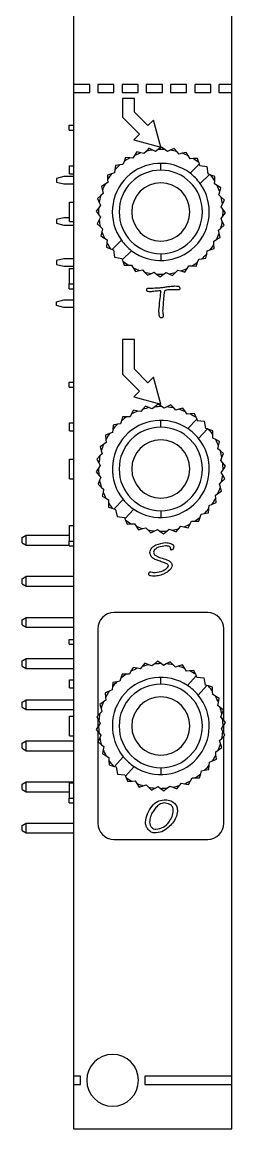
# Model space of a CAD drawing. Extents: x 399 to 630, y 430 to 560.
# Drawn here: x 515.1 to 528.1, y 431 to 499.4 of the extents above; entities that cross this region are included whole.
import ezdxf

# ---------------------------------------------------------------- set-up
doc = ezdxf.new("R2010")
doc.units = 0
doc.layers.get('0').update_dxf_attribs({"linetype": 'CONTINUOUS'})

msp = doc.modelspace()

# ---------------------------------------------------------------- linework, layer by layer
at = {"color": 7, "linetype": 'CONTINUOUS'}
for p, q in [((518.304, 556.278), (518.304, 495.528)), ((528.104, 495.528), (528.104, 556.278)), ((518.304, 495.528), (518.304, 495.028)), ((519.304, 495.528), (518.304, 495.528)), ((518.304, 495.028), (519.304, 495.028)), ((518.304, 495.028), (518.304, 434.278)), ((519.304, 495.028), (519.304, 495.528)), ((520.804, 495.528), (519.804, 495.528)), ((519.804, 495.528), (519.804, 495.028)), ((519.804, 495.028), (520.804, 495.028)), ((520.804, 495.028), (520.804, 495.528)), ((522.304, 495.528), (521.304, 495.528)), ((521.304, 495.528), (521.304, 495.028)), ((521.304, 495.028), (522.304, 495.028)), ((522.304, 495.028), (522.304, 495.528)), ((523.804, 495.528), (522.804, 495.528)), ((522.804, 495.528), (522.804, 495.028)), ((522.804, 495.028), (523.804, 495.028)), ((523.804, 495.028), (523.804, 495.528)), ((525.304, 495.528), (524.304, 495.528)), ((524.304, 495.528), (524.304, 495.028)), ((524.304, 495.028), (525.304, 495.028)), ((525.304, 495.028), (525.304, 495.528)), ((526.804, 495.528), (525.804, 495.528)), ((525.804, 495.528), (525.804, 495.028)), ((525.804, 495.028), (526.804, 495.028)), ((526.804, 495.028), (526.804, 495.528)), ((528.104, 495.528), (527.304, 495.528)), ((527.304, 495.528), (527.304, 495.028)), ((527.304, 495.028), (528.104, 495.028)), ((528.104, 495.028), (528.104, 495.528)), ((528.104, 434.278), (528.104, 495.028)), ((522.079, 494.658), (521.329, 494.658)), ((521.329, 494.658), (521.329, 493.503)), ((522.079, 493.813), (522.079, 494.658)), ((521.329, 493.503), (522.378, 492.453)), ((522.909, 492.984), (522.079, 493.813)), ((518.032, 492.708), (518.032, 493.008)), ((518.032, 493.008), (518.304, 493.008)), ((523.256, 493.331), (522.909, 492.984)), ((523.704, 491.658), (523.256, 493.331)), ((518.032, 492.708), (518.304, 492.708)), ((522.378, 492.453), (522.031, 492.106)), ((522.031, 492.106), (523.704, 491.658)), ((522.971, 491.59), (522.789, 491.398)), ((523.21, 491.476), (522.971, 491.59)), ((523.381, 491.394), (523.21, 491.476)), ((523.537, 491.504), (523.381, 491.394)), ((523.752, 491.658), (523.537, 491.504)), ((523.964, 491.499), (523.752, 491.658)), ((524.117, 491.385), (523.964, 491.499)), ((524.29, 491.463), (524.117, 491.385)), ((524.532, 491.571), (524.29, 491.463)), ((524.709, 491.375), (524.532, 491.571)), ((521.428, 490.763), (521.36, 490.585)), ((521.522, 491.01), (521.428, 490.763)), ((521.786, 490.996), (521.522, 491.01)), ((521.976, 490.986), (521.786, 490.996)), ((522.077, 491.147), (521.976, 490.986)), ((522.218, 491.372), (522.077, 491.147)), ((522.474, 491.306), (522.218, 491.372)), ((522.659, 491.259), (522.474, 491.306)), ((522.789, 491.398), (522.659, 491.259)), ((524.836, 491.233), (524.709, 491.375)), ((525.021, 491.276), (524.836, 491.233)), ((525.279, 491.335), (525.021, 491.276)), ((525.414, 491.107), (525.279, 491.335)), ((525.511, 490.944), (525.414, 491.107)), ((525.702, 490.949), (525.511, 490.944)), ((525.966, 490.957), (525.702, 490.949)), ((526.054, 490.707), (525.966, 490.957)), ((518.054, 490.008), (518.054, 490.508)), ((518.054, 490.508), (518.304, 490.508)), ((520.834, 490.072), (520.655, 490.008)), ((520.866, 490.259), (520.834, 490.072)), ((520.91, 490.52), (520.866, 490.259)), ((521.172, 490.558), (520.91, 490.52)), ((521.36, 490.585), (521.172, 490.558)), ((523.704, 490.238), (523.704, 490.658)), ((525.512, 490.052), (526.087, 490.613)), ((526.054, 490.707), (526.087, 490.613)), ((526.087, 490.613), (526.118, 490.528)), ((526.118, 490.528), (526.566, 490.452)), ((526.631, 490.002), (526.566, 490.452)), ((517.711, 489.841), (517.254, 489.727)), ((517.254, 489.727), (517.254, 489.499)), ((517.254, 489.499), (517.711, 489.384)), ((518.304, 489.841), (517.711, 489.841)), ((518.054, 490.008), (518.304, 490.008)), ((520.418, 489.465), (520.255, 489.368)), ((520.655, 490.008), (520.405, 489.92)), ((520.405, 489.92), (520.413, 489.656)), ((520.413, 489.656), (520.418, 489.465)), ((526.141, 489.408), (526.716, 489.969)), ((526.716, 489.969), (526.631, 490.002)), ((526.809, 489.934), (526.716, 489.969)), ((527.056, 489.84), (526.809, 489.934)), ((527.032, 489.386), (527.042, 489.576)), ((527.042, 489.576), (527.056, 489.84)), ((517.711, 489.384), (518.304, 489.384)), ((520.129, 488.79), (519.987, 488.662)), ((520.255, 489.368), (520.027, 489.233)), ((520.027, 489.233), (520.086, 488.975)), ((520.086, 488.975), (520.129, 488.79)), ((527.193, 489.285), (527.032, 489.386)), ((527.418, 489.144), (527.193, 489.285)), ((527.305, 488.703), (527.352, 488.888)), ((527.444, 488.573), (527.305, 488.703)), ((527.352, 488.888), (527.418, 489.144)), ((518.054, 487.058), (518.054, 488.258)), ((518.054, 488.258), (518.304, 488.258)), ((519.987, 488.662), (519.791, 488.485)), ((519.791, 488.485), (519.899, 488.244)), ((519.977, 488.07), (519.863, 487.918)), ((519.899, 488.244), (519.977, 488.07)), ((527.44, 487.98), (527.522, 488.152)), ((527.636, 488.391), (527.444, 488.573)), ((527.522, 488.152), (527.636, 488.391)), ((519.863, 487.918), (519.704, 487.706)), ((519.704, 487.706), (519.858, 487.49)), ((519.858, 487.49), (519.968, 487.335)), ((527.431, 487.245), (527.545, 487.398)), ((527.55, 487.825), (527.44, 487.98)), ((527.545, 487.398), (527.704, 487.61)), ((527.704, 487.61), (527.55, 487.825)), ((517.711, 487.301), (517.254, 487.187)), ((517.254, 487.187), (517.254, 486.959)), ((517.254, 486.959), (517.711, 486.844)), ((518.054, 487.301), (517.711, 487.301)), ((517.711, 486.844), (518.304, 486.844)), ((518.054, 487.058), (518.304, 487.058)), ((519.886, 487.164), (519.772, 486.925)), ((519.772, 486.925), (519.964, 486.743)), ((519.968, 487.335), (519.886, 487.164)), ((519.964, 486.743), (520.103, 486.613)), ((527.279, 486.526), (527.421, 486.653)), ((527.421, 486.653), (527.617, 486.83)), ((527.509, 487.072), (527.431, 487.245)), ((527.617, 486.83), (527.509, 487.072)), ((520.056, 486.428), (519.99, 486.172)), ((519.99, 486.172), (520.215, 486.031)), ((520.103, 486.613), (520.056, 486.428)), ((520.215, 486.031), (520.376, 485.93)), ((527.153, 485.948), (527.381, 486.083)), ((527.322, 486.341), (527.279, 486.526)), ((527.381, 486.083), (527.322, 486.341)), ((520.366, 485.74), (520.352, 485.476)), ((520.352, 485.476), (520.599, 485.382)), ((520.376, 485.93), (520.366, 485.74)), ((520.599, 485.382), (520.692, 485.346)), ((521.267, 485.908), (520.692, 485.346)), ((520.692, 485.346), (520.777, 485.314)), ((520.777, 485.314), (520.842, 484.864)), ((526.574, 485.244), (526.753, 485.308)), ((526.753, 485.308), (527.003, 485.396)), ((526.99, 485.85), (527.153, 485.948)), ((526.995, 485.66), (526.99, 485.85)), ((527.003, 485.396), (526.995, 485.66)), ((517.711, 484.761), (517.254, 484.647)), ((517.254, 484.647), (517.254, 484.419)), ((518.304, 484.761), (517.711, 484.761)), ((520.842, 484.864), (521.29, 484.788)), ((521.29, 484.788), (521.321, 484.702)), ((521.896, 485.264), (521.321, 484.702)), ((521.321, 484.702), (521.354, 484.609)), ((521.354, 484.609), (521.442, 484.359)), ((523.704, 485.078), (523.704, 484.658)), ((525.98, 484.553), (526.048, 484.731)), ((526.048, 484.731), (526.236, 484.758)), ((526.236, 484.758), (526.498, 484.796)), ((526.498, 484.796), (526.542, 485.057)), ((526.542, 485.057), (526.574, 485.244)), ((517.254, 484.419), (517.711, 484.304)), ((517.711, 484.304), (518.304, 484.304)), ((518.054, 483.208), (518.054, 484.158)), ((518.054, 484.158), (518.304, 484.158)), ((521.442, 484.359), (521.706, 484.367)), ((521.706, 484.367), (521.897, 484.372)), ((521.897, 484.372), (521.994, 484.209)), ((521.994, 484.209), (522.129, 483.981)), ((522.129, 483.981), (522.387, 484.04)), ((522.387, 484.04), (522.572, 484.083)), ((522.572, 484.083), (522.699, 483.941)), ((522.699, 483.941), (522.876, 483.744)), ((523.118, 483.853), (523.291, 483.931)), ((523.291, 483.931), (523.444, 483.817)), ((523.871, 483.812), (524.027, 483.922)), ((524.027, 483.922), (524.198, 483.84)), ((524.437, 483.726), (524.619, 483.918)), ((524.619, 483.918), (524.749, 484.057)), ((524.749, 484.057), (524.934, 484.01)), ((524.934, 484.01), (525.19, 483.944)), ((525.19, 483.944), (525.331, 484.168)), ((525.331, 484.168), (525.432, 484.33)), ((525.432, 484.33), (525.622, 484.32)), ((525.622, 484.32), (525.886, 484.305)), ((525.886, 484.305), (525.98, 484.553)), ((522.876, 483.744), (523.118, 483.853)), ((523.444, 483.817), (523.656, 483.658)), ((523.656, 483.658), (523.871, 483.812)), ((524.198, 483.84), (524.437, 483.726)), ((518.032, 482.908), (518.032, 483.208)), ((518.032, 483.208), (518.304, 483.208)), ((518.032, 482.908), (518.304, 482.908)), ((517.254, 482.107), (517.711, 482.221)), ((517.254, 481.879), (517.254, 482.107)), ((517.711, 481.764), (517.254, 481.879)), ((517.711, 482.221), (518.304, 482.221)), ((518.304, 481.764), (517.711, 481.764)), ((522.079, 479.783), (521.329, 479.783)), ((521.329, 479.783), (521.329, 477.628)), ((522.079, 477.938), (522.079, 479.783)), ((522.909, 477.109), (522.079, 477.938)), ((518.032, 477.133), (518.304, 477.133)), ((518.032, 476.833), (518.032, 477.133)), ((521.329, 477.628), (522.378, 476.578)), ((523.256, 477.456), (522.909, 477.109)), ((523.704, 475.783), (523.256, 477.456)), ((518.032, 476.833), (518.304, 476.833)), ((522.378, 476.578), (522.031, 476.231)), ((522.031, 476.231), (523.704, 475.783)), ((523.534, 475.779), (523.327, 475.614)), ((523.755, 475.633), (523.534, 475.779)), ((524.317, 475.736), (524.082, 475.614)), ((524.505, 475.549), (524.317, 475.736)), ((521.89, 475.179), (521.798, 475.012)), ((522.018, 475.41), (521.89, 475.179)), ((522.278, 475.359), (522.018, 475.41)), ((522.464, 475.322), (522.278, 475.359)), ((522.587, 475.467), (522.464, 475.322)), ((522.758, 475.669), (522.587, 475.467)), ((523.003, 475.568), (522.758, 475.669)), ((523.179, 475.496), (523.003, 475.568)), ((523.327, 475.614), (523.179, 475.496)), ((523.913, 475.527), (523.755, 475.633)), ((524.082, 475.614), (523.913, 475.527)), ((524.639, 475.414), (524.505, 475.549)), ((524.822, 475.467), (524.639, 475.414)), ((525.077, 475.54), (524.822, 475.467)), ((525.224, 475.32), (525.077, 475.54)), ((525.33, 475.162), (525.224, 475.32)), ((525.52, 475.178), (525.33, 475.162)), ((525.783, 475.2), (525.52, 475.178)), ((525.885, 474.956), (525.783, 475.2)), ((518.054, 474.133), (518.054, 474.633)), ((518.054, 474.633), (518.304, 474.633)), ((520.758, 474.489), (520.728, 474.226)), ((521.018, 474.541), (520.758, 474.489)), ((521.204, 474.578), (521.018, 474.541)), ((521.262, 474.759), (521.204, 474.578)), ((521.343, 475.012), (521.262, 474.759)), ((521.607, 475.012), (521.343, 475.012)), ((521.798, 475.012), (521.607, 475.012)), ((523.704, 474.363), (523.704, 474.783)), ((525.379, 474.272), (525.923, 474.864)), ((525.885, 474.956), (525.923, 474.864)), ((525.923, 474.864), (525.958, 474.78)), ((525.958, 474.78), (526.41, 474.729)), ((526.499, 474.283), (526.41, 474.729)), ((518.054, 474.133), (518.304, 474.133)), ((520.531, 473.964), (520.287, 473.862)), ((520.287, 473.862), (520.309, 473.598)), ((520.707, 474.037), (520.531, 473.964)), ((520.728, 474.226), (520.707, 474.037)), ((526.042, 473.663), (526.586, 474.255)), ((526.586, 474.255), (526.499, 474.283)), ((526.681, 474.225), (526.586, 474.255)), ((526.933, 474.144), (526.681, 474.225)), ((526.933, 473.88), (526.933, 474.144)), ((526.933, 473.689), (526.933, 473.88)), ((527.1, 473.597), (526.933, 473.689)), ((520.167, 473.303), (519.947, 473.156)), ((519.947, 473.156), (520.02, 472.901)), ((520.325, 473.409), (520.167, 473.303)), ((520.309, 473.598), (520.325, 473.409)), ((527.331, 473.469), (527.1, 473.597)), ((527.243, 473.023), (527.28, 473.209)), ((527.388, 472.9), (527.243, 473.023)), ((527.28, 473.209), (527.331, 473.469)), ((518.054, 471.183), (518.054, 472.383)), ((518.054, 472.383), (518.304, 472.383)), ((519.938, 472.584), (519.751, 472.396)), ((519.751, 472.396), (519.873, 472.161)), ((520.073, 472.718), (519.938, 472.584)), ((520.02, 472.901), (520.073, 472.718)), ((527.591, 472.729), (527.388, 472.9)), ((527.417, 472.308), (527.49, 472.484)), ((527.536, 472.16), (527.417, 472.308)), ((527.49, 472.484), (527.591, 472.729)), ((519.854, 471.834), (519.708, 471.613)), ((519.96, 471.992), (519.854, 471.834)), ((519.873, 472.161), (519.96, 471.992)), ((527.448, 471.574), (527.554, 471.732)), ((527.7, 471.953), (527.536, 472.16)), ((527.554, 471.732), (527.7, 471.953)), ((518.054, 471.183), (518.304, 471.183)), ((519.708, 471.613), (519.872, 471.406)), ((519.918, 471.082), (519.817, 470.837)), ((519.872, 471.406), (519.991, 471.257)), ((519.991, 471.257), (519.918, 471.082)), ((527.335, 470.847), (527.47, 470.982)), ((527.535, 471.405), (527.448, 471.574)), ((527.47, 470.982), (527.657, 471.17)), ((527.657, 471.17), (527.535, 471.405)), ((519.817, 470.837), (520.02, 470.666)), ((520.02, 470.666), (520.165, 470.543)), ((520.128, 470.356), (520.077, 470.097)), ((520.165, 470.543), (520.128, 470.356)), ((527.083, 470.157), (527.241, 470.263)), ((527.241, 470.263), (527.461, 470.41)), ((527.388, 470.665), (527.335, 470.847)), ((527.461, 470.41), (527.388, 470.665)), ((520.077, 470.097), (520.308, 469.969)), ((520.308, 469.969), (520.475, 469.877)), ((520.475, 469.877), (520.475, 469.686)), ((520.475, 469.686), (520.475, 469.422)), ((521.366, 469.903), (520.822, 469.311)), ((526.701, 469.529), (526.877, 469.602)), ((526.877, 469.602), (527.121, 469.704)), ((527.099, 469.967), (527.083, 470.157)), ((527.121, 469.704), (527.099, 469.967)), ((520.475, 469.422), (520.727, 469.341)), ((520.727, 469.341), (520.822, 469.311)), ((520.822, 469.311), (520.909, 469.283)), ((520.909, 469.283), (520.998, 468.837)), ((522.029, 469.294), (521.485, 468.702)), ((523.704, 469.203), (523.704, 468.783)), ((526.146, 468.806), (526.204, 468.988)), ((526.204, 468.988), (526.39, 469.025)), ((526.39, 469.025), (526.65, 469.077)), ((526.65, 469.077), (526.68, 469.34)), ((526.68, 469.34), (526.701, 469.529)), ((518.054, 468.283), (518.304, 468.283)), ((518.054, 467.333), (518.054, 468.283)), ((520.998, 468.837), (521.45, 468.786)), ((521.45, 468.786), (521.485, 468.702)), ((521.485, 468.702), (521.523, 468.61)), ((521.523, 468.61), (521.625, 468.366)), ((521.625, 468.366), (521.888, 468.388)), ((521.888, 468.388), (522.078, 468.404)), ((522.078, 468.404), (522.184, 468.246)), ((522.184, 468.246), (522.331, 468.026)), ((524.821, 468.098), (524.944, 468.244)), ((524.944, 468.244), (525.13, 468.207)), ((525.13, 468.207), (525.39, 468.156)), ((525.39, 468.156), (525.518, 468.387)), ((525.518, 468.387), (525.61, 468.554)), ((525.61, 468.554), (525.801, 468.554)), ((525.801, 468.554), (526.065, 468.554)), ((526.065, 468.554), (526.146, 468.806)), ((515.119, 467.546), (515.373, 467.693)), ((515.119, 467.23), (515.119, 467.546)), ((515.373, 467.083), (515.373, 467.693)), ((515.373, 467.693), (518.054, 467.693)), ((522.331, 468.026), (522.586, 468.099)), ((522.586, 468.099), (522.769, 468.151)), ((522.769, 468.151), (522.903, 468.017)), ((522.903, 468.017), (523.091, 467.83)), ((523.091, 467.83), (523.326, 467.952)), ((523.326, 467.952), (523.495, 468.039)), ((523.495, 468.039), (523.653, 467.933)), ((523.653, 467.933), (523.874, 467.786)), ((523.874, 467.786), (524.081, 467.951)), ((524.081, 467.951), (524.229, 468.07)), ((524.229, 468.07), (524.405, 467.997)), ((524.405, 467.997), (524.65, 467.896)), ((524.65, 467.896), (524.821, 468.098)), ((515.119, 467.23), (515.373, 467.083)), ((515.373, 467.083), (518.032, 467.083)), ((518.032, 467.033), (518.032, 467.333)), ((518.032, 467.333), (518.304, 467.333)), ((518.032, 467.033), (518.304, 467.033)), ((515.119, 465.006), (515.373, 465.153)), ((515.119, 464.69), (515.119, 465.006)), ((515.373, 464.543), (515.373, 465.153)), ((515.373, 465.153), (518.304, 465.153)), ((515.119, 464.69), (515.373, 464.543)), ((515.373, 464.543), (518.304, 464.543)), ((526.604, 462.908), (520.804, 462.908)), ((515.119, 462.466), (515.373, 462.613)), ((515.119, 462.15), (515.119, 462.466)), ((515.119, 462.15), (515.373, 462.003)), ((515.373, 462.003), (515.373, 462.613)), ((515.373, 462.613), (518.304, 462.613)), ((515.373, 462.003), (518.304, 462.003)), ((519.804, 461.908), (519.804, 456.543)), ((527.604, 456.233), (527.604, 461.908)), ((518.032, 461.258), (518.304, 461.258)), ((518.032, 460.958), (518.032, 461.258)), ((518.032, 460.958), (518.304, 460.958)), ((515.119, 459.926), (515.373, 460.073)), ((515.373, 459.463), (515.373, 460.073)), ((515.373, 460.073), (518.304, 460.073)), ((515.119, 459.61), (515.119, 459.926)), ((515.119, 459.61), (515.373, 459.463)), ((515.373, 459.463), (518.304, 459.463)), ((521.983, 459.519), (521.857, 459.286)), ((522.243, 459.47), (521.983, 459.519)), ((522.43, 459.435), (522.243, 459.47)), ((522.551, 459.581), (522.43, 459.435)), ((522.72, 459.785), (522.551, 459.581)), ((522.966, 459.686), (522.72, 459.785)), ((523.142, 459.616), (522.966, 459.686)), ((523.29, 459.736), (523.142, 459.616)), ((523.496, 459.902), (523.29, 459.736)), ((523.717, 459.758), (523.496, 459.902)), ((523.877, 459.654), (523.717, 459.758)), ((524.045, 459.743), (523.877, 459.654)), ((524.279, 459.866), (524.045, 459.743)), ((524.468, 459.681), (524.279, 459.866)), ((524.604, 459.548), (524.468, 459.681)), ((524.786, 459.603), (524.604, 459.548)), ((525.04, 459.678), (524.786, 459.603)), ((525.19, 459.46), (525.04, 459.678)), ((525.297, 459.303), (525.19, 459.46)), ((525.486, 459.32), (525.297, 459.303)), ((525.75, 459.345), (525.486, 459.32)), ((525.854, 459.102), (525.75, 459.345)), ((518.054, 458.758), (518.304, 458.758)), ((518.054, 458.258), (518.054, 458.758)), ((520.991, 458.64), (520.732, 458.585)), ((521.177, 458.679), (520.991, 458.64)), ((521.233, 458.861), (521.177, 458.679)), ((521.311, 459.113), (521.233, 458.861)), ((521.576, 459.116), (521.311, 459.113)), ((521.766, 459.118), (521.576, 459.116)), ((521.857, 459.286), (521.766, 459.118)), ((523.704, 458.488), (523.704, 458.908)), ((525.355, 458.413), (525.893, 459.01)), ((525.854, 459.102), (525.893, 459.01)), ((525.893, 459.01), (525.929, 458.927)), ((525.929, 458.927), (526.381, 458.88)), ((526.475, 458.435), (526.381, 458.88)), ((518.054, 458.258), (518.304, 458.258)), ((520.51, 458.058), (520.267, 457.954)), ((520.267, 457.954), (520.291, 457.69)), ((520.685, 458.133), (520.51, 458.058)), ((520.705, 458.322), (520.685, 458.133)), ((520.732, 458.585), (520.705, 458.322)), ((526.024, 457.81), (526.562, 458.408)), ((526.562, 458.408), (526.475, 458.435)), ((526.657, 458.379), (526.562, 458.408)), ((526.91, 458.3), (526.657, 458.379)), ((526.912, 458.036), (526.91, 458.3)), ((526.915, 457.846), (526.912, 458.036)), ((515.119, 457.386), (515.373, 457.533)), ((515.119, 457.07), (515.119, 457.386)), ((515.373, 456.923), (515.373, 457.533)), ((515.373, 457.533), (518.304, 457.533)), ((520.152, 457.393), (519.934, 457.244)), ((520.309, 457.501), (520.152, 457.393)), ((520.291, 457.69), (520.309, 457.501)), ((527.082, 457.755), (526.915, 457.846)), ((527.315, 457.629), (527.082, 457.755)), ((527.231, 457.182), (527.266, 457.369)), ((527.266, 457.369), (527.315, 457.629)), ((515.119, 457.07), (515.373, 456.923)), ((515.373, 456.923), (518.304, 456.923)), ((519.931, 456.672), (519.746, 456.483)), ((520.064, 456.808), (519.931, 456.672)), ((519.934, 457.244), (520.009, 456.99)), ((520.009, 456.99), (520.064, 456.808)), ((527.377, 457.061), (527.231, 457.182)), ((527.581, 456.892), (527.377, 457.061)), ((527.412, 456.469), (527.483, 456.646)), ((527.483, 456.646), (527.581, 456.892)), ((518.054, 455.308), (518.054, 456.508)), ((518.054, 456.508), (518.304, 456.508)), ((519.854, 455.921), (519.709, 455.699)), ((519.746, 456.483), (519.869, 456.249)), ((519.804, 456.372), (519.804, 455.844)), ((519.958, 456.08), (519.854, 455.921)), ((519.869, 456.249), (519.958, 456.08)), ((527.532, 456.322), (527.412, 456.469)), ((527.45, 455.735), (527.554, 455.895)), ((527.699, 456.116), (527.532, 456.322)), ((527.554, 455.895), (527.699, 456.116)), ((527.604, 455.444), (527.604, 455.971)), ((518.054, 455.308), (518.304, 455.308)), ((519.709, 455.699), (519.876, 455.494)), ((519.804, 455.583), (519.804, 449.908)), ((519.876, 455.494), (519.996, 455.346)), ((519.996, 455.346), (519.925, 455.17)), ((527.539, 455.567), (527.45, 455.735)), ((527.477, 455.144), (527.662, 455.333)), ((527.662, 455.333), (527.539, 455.567)), ((527.604, 449.908), (527.604, 455.273)), ((515.119, 454.846), (515.373, 454.993)), ((515.119, 454.53), (515.119, 454.846)), ((515.119, 454.53), (515.373, 454.383)), ((515.373, 454.383), (515.373, 454.993)), ((515.373, 454.993), (518.304, 454.993)), ((519.925, 455.17), (519.827, 454.924)), ((519.827, 454.924), (520.031, 454.755)), ((520.031, 454.755), (520.177, 454.634)), ((520.177, 454.634), (520.142, 454.447)), ((527.256, 454.422), (527.474, 454.572)), ((527.344, 455.008), (527.477, 455.144)), ((527.399, 454.825), (527.344, 455.008)), ((527.474, 454.572), (527.399, 454.825)), ((515.373, 454.383), (518.304, 454.383)), ((520.142, 454.447), (520.093, 454.187)), ((520.093, 454.187), (520.326, 454.061)), ((520.326, 454.061), (520.493, 453.97)), ((520.493, 453.97), (520.496, 453.78)), ((521.384, 454.005), (520.846, 453.408)), ((526.898, 453.758), (527.141, 453.862)), ((527.099, 454.315), (527.256, 454.422)), ((527.117, 454.125), (527.099, 454.315)), ((527.141, 453.862), (527.117, 454.125)), ((520.496, 453.78), (520.498, 453.515)), ((520.498, 453.515), (520.751, 453.437)), ((520.751, 453.437), (520.846, 453.408)), ((520.846, 453.408), (520.933, 453.381)), ((520.933, 453.381), (521.027, 452.936)), ((522.053, 453.403), (521.515, 452.806)), ((523.704, 453.328), (523.704, 452.908)), ((526.231, 453.137), (526.417, 453.176)), ((526.417, 453.176), (526.676, 453.231)), ((526.676, 453.231), (526.703, 453.494)), ((526.703, 453.494), (526.723, 453.683)), ((526.723, 453.683), (526.898, 453.758)), ((521.027, 452.936), (521.479, 452.889)), ((521.479, 452.889), (521.515, 452.806)), ((521.515, 452.806), (521.554, 452.714)), ((521.554, 452.714), (521.658, 452.471)), ((521.658, 452.471), (521.922, 452.495)), ((521.922, 452.495), (522.111, 452.513)), ((522.111, 452.513), (522.218, 452.356)), ((525.425, 452.297), (525.551, 452.53)), ((525.551, 452.53), (525.642, 452.697)), ((525.642, 452.697), (525.832, 452.699)), ((525.832, 452.699), (526.097, 452.702)), ((526.097, 452.702), (526.175, 452.955)), ((526.175, 452.955), (526.231, 453.137)), ((515.119, 452.306), (515.373, 452.453)), ((515.119, 451.99), (515.119, 452.306)), ((515.119, 451.99), (515.373, 451.843)), ((515.373, 451.843), (515.373, 452.453)), ((515.373, 452.453), (518.304, 452.453)), ((515.373, 451.843), (518.054, 451.843)), ((518.054, 451.458), (518.054, 452.408)), ((518.054, 452.408), (518.304, 452.408)), ((522.218, 452.356), (522.368, 452.138)), ((522.368, 452.138), (522.622, 452.213)), ((522.622, 452.213), (522.804, 452.268)), ((522.804, 452.268), (522.94, 452.134)), ((522.94, 452.134), (523.129, 451.949)), ((523.129, 451.949), (523.363, 452.073)), ((523.363, 452.073), (523.531, 452.162)), ((523.531, 452.162), (523.691, 452.058)), ((523.691, 452.058), (523.912, 451.913)), ((523.912, 451.913), (524.118, 452.08)), ((524.118, 452.08), (524.266, 452.2)), ((524.266, 452.2), (524.442, 452.129)), ((524.442, 452.129), (524.688, 452.031)), ((524.688, 452.031), (524.857, 452.235)), ((524.857, 452.235), (524.978, 452.381)), ((524.978, 452.381), (525.165, 452.346)), ((525.165, 452.346), (525.425, 452.297)), ((518.032, 451.158), (518.032, 451.458)), ((518.032, 451.458), (518.304, 451.458)), ((518.032, 451.158), (518.304, 451.158)), ((515.119, 449.766), (515.373, 449.913)), ((515.119, 449.45), (515.119, 449.766)), ((515.373, 449.303), (515.373, 449.913)), ((515.373, 449.913), (518.304, 449.913)), ((515.119, 449.45), (515.373, 449.303)), ((515.373, 449.303), (518.304, 449.303)), ((520.804, 448.908), (526.604, 448.908)), ((518.724, 434.278), (518.304, 434.278)), ((518.304, 434.278), (518.304, 433.778)), ((518.724, 433.778), (518.724, 434.278)), ((528.104, 434.278), (522.724, 434.278)), ((522.724, 434.278), (522.724, 433.778)), ((528.104, 433.778), (528.104, 434.278)), ((518.304, 433.778), (518.724, 433.778)), ((518.304, 433.778), (518.304, 431.028)), ((522.724, 433.778), (528.104, 433.778)), ((528.104, 431.028), (528.104, 433.778)), ((518.304, 431.028), (528.104, 431.028))]:
    msp.add_line(p, q, dxfattribs=at)
for centre, radius, start, end in [((523.704, 487.658), 3.85, 97.37559, 103.74334), ((523.704, 487.658), 3.85, 86.12559, 92.49334), ((523.704, 487.658), 3.85, 74.87559, 81.24334), ((523.704, 487.658), 3.85, 119.87559, 126.24334), ((523.704, 487.658), 3.85, 108.62559, 114.99334), ((523.704, 487.658), 3.85, 63.62559, 69.99334), ((523.704, 487.658), 3.85, 52.37559, 58.74334), ((523.704, 487.658), 3, 52.93639, 215.68254), ((523.704, 487.658), 3.85, 131.12559, 137.49334), ((523.704, 487.658), 2.58, 90, 270), ((523.704, 487.658), 2.58, 270, 90), ((523.704, 487.658), 3.85, 142.37559, 148.74334), ((523.704, 487.658), 3, 232.93639, 35.68254), ((523.704, 487.658), 1.8, 90, 270), ((523.704, 487.658), 1.8, 270, 90), ((523.704, 487.658), 3, 35.68254, 52.93639), ((523.704, 487.658), 3.85, 29.87559, 36.24334), ((523.704, 487.658), 3.85, 153.62559, 159.99334), ((523.704, 487.658), 3.85, 18.62559, 24.99334), ((523.704, 487.658), 3.85, 164.87559, 171.24334), ((523.704, 487.658), 3.85, 7.37559, 13.74334), ((523.704, 487.658), 3.85, 176.12559, 182.49334), ((523.704, 487.658), 3.85, 356.12559, 2.49334), ((523.704, 487.658), 3.85, 187.37559, 193.74334), ((523.704, 487.658), 3.85, 344.87559, 351.24334), ((523.704, 487.658), 3.85, 198.62559, 204.99334), ((523.704, 487.658), 3.85, 333.62559, 339.99334), ((523.704, 487.658), 3.85, 209.87559, 216.24334), ((523.704, 487.658), 3, 215.68254, 232.93639), ((523.704, 487.658), 3.85, 322.37559, 328.74334), ((523.704, 487.658), 3.85, 232.37559, 238.74334), ((523.704, 487.658), 3.85, 311.12559, 317.49334), ((523.704, 487.658), 3.85, 243.62559, 249.99334), ((523.704, 487.658), 3.85, 254.87559, 261.24334), ((523.704, 487.658), 3.85, 277.37559, 283.74334), ((523.704, 487.658), 3.85, 288.62559, 294.99334), ((523.704, 487.658), 3.85, 299.87559, 306.24334), ((523.704, 487.658), 3.85, 266.12559, 272.49334), ((523.704, 471.783), 3.85, 111.74624, 118.11399), ((523.704, 471.783), 3.85, 100.49624, 106.86399), ((523.704, 471.783), 3.85, 89.24624, 95.61399), ((523.704, 471.783), 3.85, 77.99624, 84.36399), ((523.704, 471.783), 3.85, 66.74624, 73.11399), ((523.704, 471.783), 3.85, 55.49624, 61.86399), ((523.704, 471.783), 3, 56.05704, 218.80319), ((523.704, 471.783), 3.85, 134.24624, 140.61399), ((523.704, 471.783), 2.58, 90, 270), ((523.704, 471.783), 3.85, 122.99624, 129.36399), ((523.704, 471.783), 2.58, 270, 90), ((523.704, 471.783), 3.85, 145.49624, 151.86399), ((523.704, 471.783), 3, 38.80319, 56.05704), ((523.704, 471.783), 3.85, 32.99624, 39.36399), ((523.704, 471.783), 3.85, 156.74624, 163.11399), ((523.704, 471.783), 1.8, 90, 270), ((523.704, 471.783), 3, 236.05704, 38.80319), ((523.704, 471.783), 1.8, 270, 90), ((523.704, 471.783), 3.85, 21.74624, 28.11399), ((523.704, 471.783), 3.85, 167.99624, 174.36399), ((523.704, 471.783), 3.85, 10.49624, 16.86399), ((523.704, 471.783), 3.85, 179.24624, 185.61399), ((523.704, 471.783), 3.85, 359.24624, 5.61399), ((523.704, 471.783), 3.85, 190.49624, 196.86399), ((523.704, 471.783), 3.85, 347.99624, 354.36399), ((523.704, 471.783), 3.85, 201.74624, 208.11399), ((523.704, 471.783), 3.85, 336.74624, 343.11399), ((523.704, 471.783), 3.85, 212.99624, 219.36399), ((523.704, 471.783), 3, 218.80319, 236.05704), ((523.704, 471.783), 3.85, 325.49624, 331.86399), ((523.704, 471.783), 3.85, 314.24624, 320.61399), ((523.704, 471.783), 3.85, 235.49624, 241.86399), ((523.704, 471.783), 3.85, 246.74624, 253.11399), ((523.704, 471.783), 3.85, 291.74624, 298.11399), ((523.704, 471.783), 3.85, 302.99624, 309.36399), ((523.704, 471.783), 3.85, 257.99624, 264.36399), ((523.704, 471.783), 3.85, 269.24624, 275.61399), ((523.704, 471.783), 3.85, 280.49624, 286.86399), ((520.804, 461.908), 1, 90, 180), ((526.604, 461.908), 1, 0, 90), ((523.704, 455.908), 3.85, 112.30361, 118.67136), ((523.704, 455.908), 3.85, 101.05361, 107.42136), ((523.704, 455.908), 3.85, 89.80361, 96.17136), ((523.704, 455.908), 3.85, 78.55361, 84.92136), ((523.704, 455.908), 3.85, 67.30361, 73.67136), ((523.704, 455.908), 3.85, 56.05361, 62.42136), ((523.704, 455.908), 3, 56.61441, 219.36056), ((523.704, 455.908), 3.85, 134.80361, 141.17136), ((523.704, 455.908), 3.85, 123.55361, 129.92136), ((523.704, 455.908), 3.85, 146.05361, 152.42136), ((523.704, 455.908), 2.58, 90, 270), ((523.704, 455.908), 2.58, 270, 90), ((523.704, 455.908), 3, 39.36056, 56.61441), ((523.704, 455.908), 3.85, 33.55361, 39.92136), ((523.704, 455.908), 3.85, 157.30361, 163.67136), ((523.704, 455.908), 1.8, 90, 270), ((523.704, 455.908), 3, 236.61441, 39.36056), ((523.704, 455.908), 1.8, 270, 90), ((523.704, 455.908), 3.85, 22.30361, 28.67136), ((523.704, 455.908), 3.85, 168.55361, 174.92136), ((523.704, 455.908), 3.85, 11.05361, 17.42136), ((523.704, 455.908), 3.85, 179.80361, 186.17136), ((523.704, 455.908), 3.85, 359.80361, 6.17136), ((523.704, 455.908), 3.85, 348.55361, 354.92136), ((523.704, 455.908), 3.85, 191.05361, 197.42136), ((523.704, 455.908), 3.85, 337.30361, 343.67136), ((523.704, 455.908), 3.85, 202.30361, 208.67136), ((523.704, 455.908), 3, 219.36056, 236.61441), ((523.704, 455.908), 3.85, 326.05361, 332.42136), ((523.704, 455.908), 3.85, 213.55361, 219.92136), ((523.704, 455.908), 3.85, 314.80361, 321.17136), ((523.704, 455.908), 3.85, 236.05361, 242.42136), ((523.704, 455.908), 3.85, 292.30361, 298.67136), ((523.704, 455.908), 3.85, 303.55361, 309.92136), ((523.704, 455.908), 3.85, 247.30361, 253.67136), ((523.704, 455.908), 3.85, 258.55361, 264.92136), ((523.704, 455.908), 3.85, 269.80361, 276.17136), ((523.704, 455.908), 3.85, 281.05361, 287.42136), ((520.804, 449.908), 1, 180, 270), ((526.604, 449.908), 1, 270, 0), ((520.724, 434.028), 1.6, 90, 270), ((520.724, 434.028), 1.6, 270, 90)]:
    msp.add_arc(centre, radius, start, end, dxfattribs=at)
for points, knots in [([(522.831, 482.845), (522.831, 482.86), (522.833, 482.891), (522.873, 482.942), (522.985, 482.95), (523.074, 482.953), (523.133, 482.955)], [0, 0, 0, 0, 0.125087, 0.249074, 0.498203, 1, 1, 1, 1]), ([(522.845, 482.775), (522.84, 482.788), (522.831, 482.81), (522.831, 482.834), (522.831, 482.845)], [0, 0, 0, 0, 0.558649, 1, 1, 1, 1]), ([(523.034, 482.728), (522.997, 482.729), (522.945, 482.73), (522.88, 482.748), (522.857, 482.766), (522.845, 482.775)], [0, 0, 0, 0, 0.56056, 0.780744, 1, 1, 1, 1]), ([(523.358, 482.754), (523.298, 482.747), (523.19, 482.735), (523.082, 482.73), (523.034, 482.728)], [0, 0, 0, 0, 0.560063, 1, 1, 1, 1]), ([(523.133, 482.955), (523.261, 482.958), (523.473, 482.961), (523.766, 482.991), (524.013, 483.023), (524.177, 483.047), (524.259, 483.058)], [0, 0, 0, 0, 0.339976, 0.55997, 0.779985, 1, 1, 1, 1]), ([(523.667, 482.778), (523.609, 482.775), (523.506, 482.77), (523.403, 482.759), (523.358, 482.754)], [0, 0, 0, 0, 0.559938, 1, 1, 1, 1]), ([(523.59, 481.547), (523.605, 481.76), (523.632, 482.14), (523.687, 482.516), (523.711, 482.682)], [0, 0, 0, 0, 0.559887, 1, 1, 1, 1]), ([(523.717, 482.729), (523.716, 482.736), (523.715, 482.751), (523.703, 482.77), (523.684, 482.777), (523.673, 482.778), (523.667, 482.778)], [0, 0, 0, 0, 0.280392, 0.558558, 0.779344, 1, 1, 1, 1]), ([(523.711, 482.682), (523.712, 482.691), (523.714, 482.706), (523.716, 482.722), (523.717, 482.729)], [0, 0, 0, 0, 0.5599935, 1, 1, 1, 1]), ([(524.484, 482.854), (524.333, 482.852), (524.161, 482.85), (523.987, 482.806), (523.953, 482.791), (523.926, 482.763), (523.924, 482.714), (523.904, 482.605), (523.862, 482.214), (523.838, 481.84), (523.818, 481.542)], [0, 0, 0, 0, 0.249906, 0.284896, 0.298654, 0.312302, 0.347258, 0.374775, 0.499854, 1, 1, 1, 1]), ([(524.259, 483.058), (524.318, 483.066), (524.424, 483.079), (524.53, 483.081), (524.576, 483.082)], [0, 0, 0, 0, 0.559991, 1, 1, 1, 1]), ([(524.694, 482.848), (524.655, 482.85), (524.585, 482.854), (524.515, 482.854), (524.484, 482.854)], [0, 0, 0, 0, 0.5599763, 1, 1, 1, 1]), ([(524.576, 483.082), (524.639, 483.078), (524.718, 483.072), (524.813, 483.059), (524.854, 483.031), (524.872, 482.985), (524.878, 482.955), (524.881, 482.939)], [0, 0, 0, 0, 0.501307, 0.626767, 0.749775, 0.875028, 1, 1, 1, 1]), ([(524.814, 482.839), (524.792, 482.84), (524.752, 482.842), (524.712, 482.846), (524.694, 482.848)], [0, 0, 0, 0, 0.5599272, 1, 1, 1, 1]), ([(524.881, 482.939), (524.88, 482.916), (524.879, 482.887), (524.861, 482.858), (524.843, 482.843), (524.826, 482.841), (524.814, 482.839)], [0, 0, 0, 0, 0.499675, 0.62552, 0.750859, 1, 1, 1, 1]), ([(523.749, 481.107), (523.727, 481.111), (523.684, 481.117), (523.619, 481.181), (523.593, 481.334), (523.591, 481.462), (523.59, 481.547)], [0, 0, 0, 0, 0.124502, 0.249559, 0.498232, 1, 1, 1, 1]), ([(523.857, 481.261), (523.855, 481.241), (523.852, 481.203), (523.827, 481.155), (523.794, 481.116), (523.764, 481.11), (523.749, 481.107)], [0, 0, 0, 0, 0.280686, 0.561483, 0.781594, 1, 1, 1, 1]), ([(523.818, 481.542), (523.82, 481.495), (523.825, 481.411), (523.843, 481.329), (523.852, 481.293)], [0, 0, 0, 0, 0.559828, 1, 1, 1, 1]), ([(523.852, 481.293), (523.853, 481.287), (523.855, 481.276), (523.856, 481.265), (523.857, 481.261)], [0, 0, 0, 0, 0.56014, 1, 1, 1, 1]), ([(523.033, 466.618), (523.039, 466.671), (523.05, 466.777), (523.171, 466.959), (523.492, 467.163), (523.81, 467.204), (524.021, 467.232)], [0, 0, 0, 0, 0.125271, 0.250545, 0.500757, 1, 1, 1, 1]), ([(524.003, 467.03), (523.852, 467.015), (523.626, 466.994), (523.392, 466.87), (523.28, 466.761), (523.267, 466.686), (523.261, 466.648)], [0, 0, 0, 0, 0.499906, 0.75053, 0.875648, 1, 1, 1, 1]), ([(524.324, 466.777), (524.322, 466.817), (524.32, 466.877), (524.288, 466.952), (524.19, 467.028), (524.086, 467.029), (524.003, 467.03)], [0, 0, 0, 0, 0.2507125, 0.3759282, 0.500517, 1, 1, 1, 1]), ([(524.021, 467.232), (524.12, 467.228), (524.269, 467.221), (524.419, 467.135), (524.489, 467.062), (524.497, 467.013), (524.501, 466.989)], [0, 0, 0, 0, 0.500145, 0.75032, 0.875558, 1, 1, 1, 1]), ([(524.501, 466.989), (524.496, 466.935), (524.489, 466.868), (524.438, 466.806), (524.39, 466.781), (524.351, 466.778), (524.324, 466.777)], [0, 0, 0, 0, 0.499646, 0.624796, 0.750004, 1, 1, 1, 1]), ([(523.657, 466.078), (523.579, 466.106), (523.422, 466.16), (523.208, 466.253), (523.061, 466.422), (523.042, 466.552), (523.033, 466.618)], [0, 0, 0, 0, 0.281287, 0.562096, 0.780877, 1, 1, 1, 1]), ([(523.261, 466.648), (523.264, 466.619), (523.271, 466.56), (523.337, 466.459), (523.517, 466.352), (523.685, 466.301), (523.798, 466.267)], [0, 0, 0, 0, 0.12476, 0.249597, 0.498706, 1, 1, 1, 1]), ([(523.798, 466.267), (523.926, 466.227), (524.117, 466.167), (524.316, 466.036), (524.39, 465.92), (524.397, 465.853), (524.4, 465.82)], [0, 0, 0, 0, 0.500916, 0.750346, 0.875197, 1, 1, 1, 1]), ([(524.4, 465.82), (524.387, 465.763), (524.359, 465.649), (524.192, 465.481), (523.955, 465.316), (523.625, 465.196), (523.395, 465.169), (523.28, 465.156)], [0, 0, 0, 0, 0.123845, 0.249046, 0.49916, 0.749707, 1, 1, 1, 1]), ([(523.365, 465.384), (523.524, 465.41), (523.765, 465.45), (524.004, 465.595), (524.136, 465.694), (524.16, 465.772), (524.172, 465.811)], [0, 0, 0, 0, 0.499382, 0.750801, 0.876454, 1, 1, 1, 1]), ([(524.172, 465.811), (524.164, 465.834), (524.147, 465.883), (524.057, 465.935), (523.896, 466), (523.753, 466.047), (523.657, 466.078)], [0, 0, 0, 0, 0.122629, 0.247671, 0.498352, 1, 1, 1, 1]), ([(522.957, 465.284), (522.964, 465.316), (522.972, 465.361), (522.997, 465.416), (523.02, 465.429), (523.031, 465.435)], [0, 0, 0, 0, 0.562349, 0.784032, 1, 1, 1, 1]), ([(523.28, 465.156), (523.217, 465.158), (523.123, 465.161), (523.019, 465.198), (522.968, 465.238), (522.961, 465.269), (522.957, 465.284)], [0, 0, 0, 0, 0.500804, 0.750953, 0.876334, 1, 1, 1, 1]), ([(523.031, 465.435), (523.041, 465.434), (523.059, 465.433), (523.077, 465.429), (523.085, 465.427)], [0, 0, 0, 0, 0.559726, 1, 1, 1, 1]), ([(523.085, 465.427), (523.136, 465.414), (523.228, 465.389), (523.323, 465.386), (523.365, 465.384)], [0, 0, 0, 0, 0.559915, 1, 1, 1, 1]), ([(522.755, 449.959), (522.785, 450.141), (522.847, 450.505), (523.126, 450.939), (523.474, 451.277), (523.761, 451.331), (523.905, 451.357)], [0, 0, 0, 0, 0.279947, 0.560668, 0.781172, 1, 1, 1, 1]), ([(523.906, 451.155), (523.808, 451.134), (523.611, 451.091), (523.395, 450.872), (523.209, 450.621), (523.046, 450.322), (523.021, 450.088), (523.008, 449.971)], [0, 0, 0, 0, 0.185133, 0.372089, 0.559432, 0.779973, 1, 1, 1, 1]), ([(523.905, 451.357), (524.022, 451.351), (524.255, 451.338), (524.543, 451.17), (524.727, 450.919), (524.729, 450.734), (524.729, 450.64)], [0, 0, 0, 0, 0.280768, 0.560682, 0.779236, 1, 1, 1, 1]), ([(524.476, 450.686), (524.47, 450.766), (524.457, 450.925), (524.226, 451.116), (524.028, 451.14), (523.906, 451.155)], [0, 0, 0, 0, 0.280298, 0.55985, 1, 1, 1, 1]), ([(524.729, 450.64), (524.707, 450.51), (524.662, 450.247), (524.443, 449.906), (524.149, 449.609), (523.779, 449.336), (523.462, 449.316), (523.304, 449.307)], [0, 0, 0, 0, 0.186259, 0.373136, 0.560365, 0.780222, 1, 1, 1, 1]), ([(523.397, 449.534), (523.558, 449.564), (523.88, 449.622), (524.202, 449.955), (524.433, 450.305), (524.462, 450.559), (524.476, 450.686)], [0, 0, 0, 0, 0.27846, 0.558999, 0.779743, 1, 1, 1, 1]), ([(523.304, 449.307), (523.217, 449.324), (523.043, 449.36), (522.885, 449.557), (522.775, 449.753), (522.761, 449.891), (522.755, 449.959)], [0, 0, 0, 0, 0.277756, 0.55836, 0.779346, 1, 1, 1, 1]), ([(523.008, 449.971), (523.013, 449.91), (523.025, 449.788), (523.126, 449.647), (523.254, 449.552), (523.35, 449.54), (523.397, 449.534)], [0, 0, 0, 0, 0.280197, 0.560002, 0.780176, 1, 1, 1, 1])]:
    msp.add_open_spline(points, degree=3, knots=knots, dxfattribs=at)

doc.saveas('drawing.dxf')
